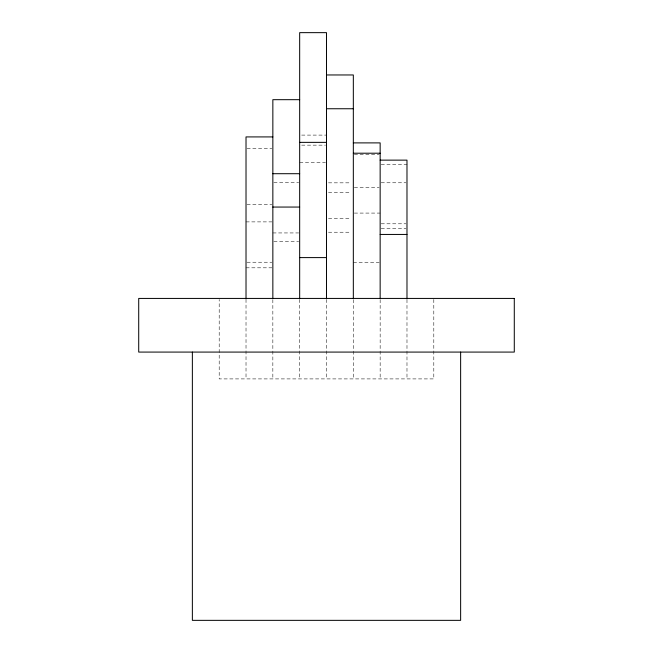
<?xml version="1.0" encoding="UTF-8"?>
<svg xmlns="http://www.w3.org/2000/svg" width="653" height="653" viewBox="0 0 653 653"><rect width="100%" height="100%" fill="white"/><g stroke="black" fill="none" stroke-linecap="round" stroke-linejoin="round"><path stroke-width="0.49" stroke-dasharray="3.27 2.45" d="M301.662 135.098L326.5 135.098M301.662 145.146L325.504 145.146M247.014 148.402L271.852 148.402M354.318 154.606L379.156 154.606M299.67 162.744L325.504 162.744M381.148 164.556L406.982 164.556M273.844 182.538L298.682 182.538M328.483 182.84L351.338 182.84M381.148 182.775L405.986 182.775M354.318 187.558L379.156 187.558M328.483 192.594L351.338 192.594M247.014 204.52L271.852 204.52M354.318 213.082L380.152 213.082M328.483 218.657L351.338 218.657M246.018 221.889L271.852 221.889M381.148 223.791L405.986 223.791M381.148 228.632L405.986 228.632M328.483 232.223L351.338 232.223M272.848 232.941L298.682 232.941M273.844 241.643L298.682 241.643M247.014 262.228L271.852 262.228M353.33 262.286L379.156 262.286M246.018 267.812L271.852 267.812M433.804 299.449L433.804 378.911L219.196 378.911L219.196 299.449M406.982 299.556L406.982 378.911M380.152 299.556L380.152 378.911M353.33 299.613L353.33 378.911M326.5 299.392L326.5 378.911M299.67 299.392L299.67 378.911M272.848 299.596L272.848 378.911M246.018 299.352L246.018 378.911"/><path stroke-width="0.98" d="M326.5 74.964L353.33 74.964L353.33 298.592M299.67 99.68L272.848 99.68L272.848 298.576M326.5 108.749L353.33 108.749M272.848 136.918L246.018 136.918L246.018 298.756M299.67 142.362L326.5 142.362M353.33 142.893L380.152 142.893L380.152 298.535M353.33 153.21L380.152 153.21M380.152 160.132L406.982 160.132L406.982 298.813M272.848 173.706L299.67 173.706M272.848 207.058L299.67 207.058M380.152 234.443L406.982 234.443M299.67 257.6L326.5 257.6M460.634 352.081L460.634 620.35L192.366 620.35L192.366 352.081M326.5 298.372L326.5 32.65L299.67 32.65L299.67 298.372M514.286 298.429L138.714 298.429L138.714 352.081L514.286 352.081L514.286 298.429"/></g></svg>
